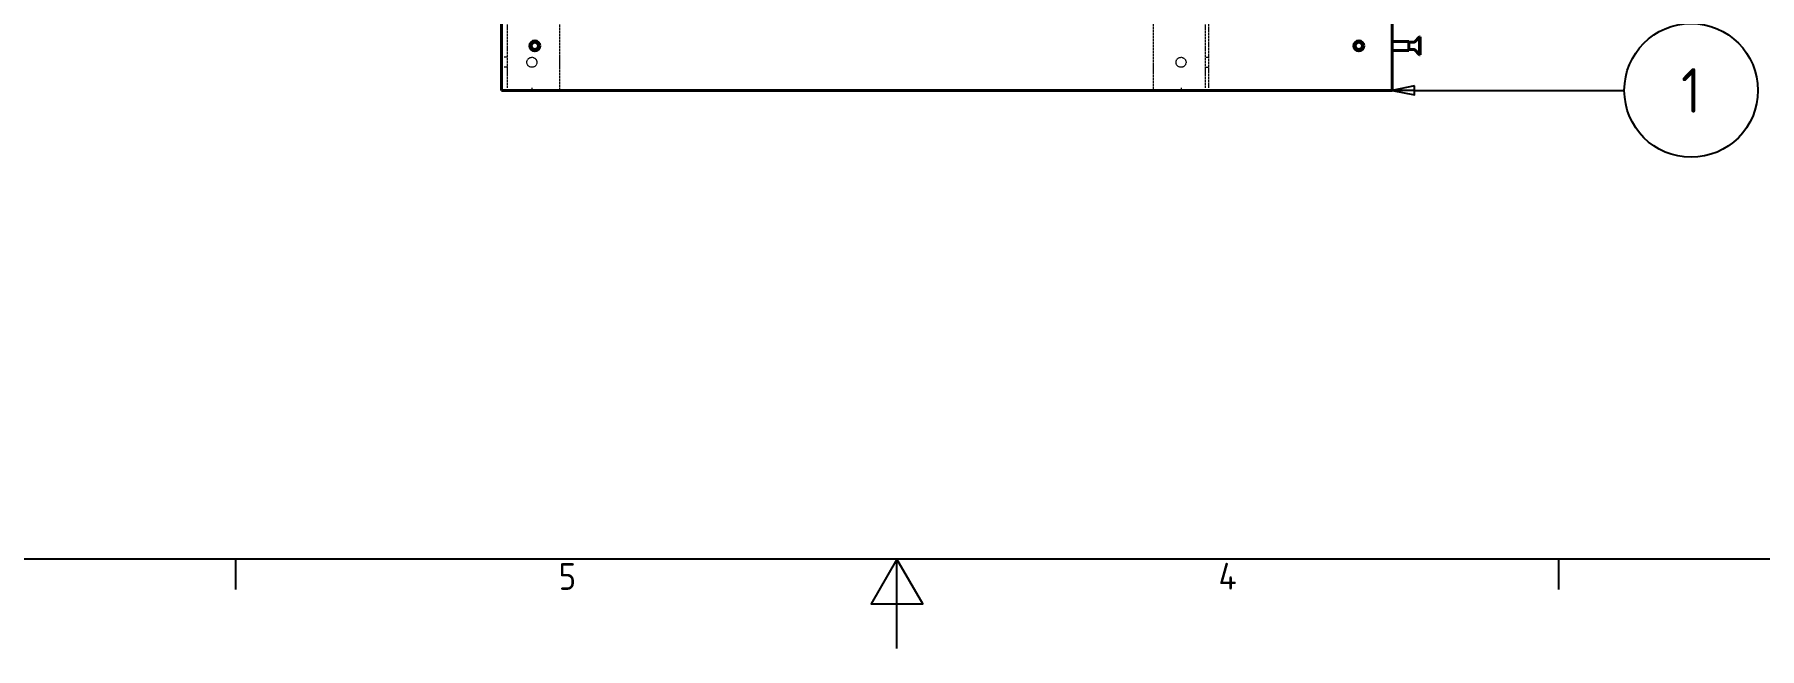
# Model space of a CAD drawing. Header units: inches. Extents: x 6934 to 18973, y 4254 to 7629.
# Drawn here: x 13410 to 14959, y 4254 to 4805 of the extents above; entities that cross this region are included whole.
import ezdxf

# ---------------------------------------------------------------- set-up
doc = ezdxf.new("R2010")
doc.units = ezdxf.units.IN
doc.header["$MEASUREMENT"] = 0
doc.linetypes.add('POWER SUPPLY CASE INLINER1$0$DASHED', pattern=[0.2067, 0.1654, -0.0413])
for name, color, linetype, lineweight, true_color in [('POWER SUPPLY CASE INLINER1$0$가려진 것(ISO)', 2, 'POWER SUPPLY CASE INLINER1$0$DASHED', 18, 0xffff00), ('POWER SUPPLY CASE INLINER1$0$가시적인 것(ISO)', 3, 'Continuous', 40, 0x00ff00), ('POWER SUPPLY CASE INLINER1$0$기호(ISO)', 5, 'Continuous', 25, 0x0000ff)]:
    doc.layers.add(name, color=color, linetype=linetype, lineweight=lineweight, true_color=true_color)
doc.layers.add('POWER SUPPLY CASE INLINER1$0$경계(ISO)', color=7, linetype='Continuous', lineweight=25)
doc.styles.add('POWER SUPPLY CASE INLINER1$0$문자 텍스트_PSTEK_POSCO', font='isocp.shx')
doc.styles.add('POWER SUPPLY CASE INLINER1$0$부품번호텍스트_PSTEK_POSCO', font='isocp.shx')

# ---------------------------------------------------------------- blocks, each defined once
blk = doc.blocks.new('POWER SUPPLY CASE INLINER1$0$경계 Default Border')
at = {"layer": 'POWER SUPPLY CASE INLINER1$0$경계(ISO)'}
for p, q in [((222.75, 10), (222.75, 6.6)), ((371.25, 10), (371.25, 6.6))]:
    blk.add_line(p, q, dxfattribs=at)
at = {"layer": 'POWER SUPPLY CASE INLINER1$0$경계(ISO)', "flags": 128}
for points in [[(10, 10), (10, 410), (584, 410), (584, 10), (10, 10)], [(297, 0), (297, 10), (294.11, 5), (299.89, 5), (297, 10)]]:
    blk.add_lwpolyline(points, dxfattribs=at)
at = {"layer": 'POWER SUPPLY CASE INLINER1$0$경계(ISO)', "color": 2, "true_color": 0xffff00, "char_height": 3, "attachment_point": 7, "style": 'POWER SUPPLY CASE INLINER1$0$문자 텍스트_PSTEK_POSCO'}
for s, insert in [('5', (259.02, 6.57)), ('4', (333.1, 6.6))]:
    blk.add_mtext(s, dxfattribs=dict(at, insert=insert))
blk = doc.blocks.new('POWER SUPPLY CASE INLINER1$0$품번기호9')
at = {"layer": 'POWER SUPPLY CASE INLINER1$0$기호(ISO)', "color": 7}
for p, q in [((355.1, 63.07), (352.6, 62.57)), ((355.1, 62.57), (352.6, 62.57)), ((352.6, 62.57), (355.1, 62.07)), ((355.1, 62.07), (355.1, 63.07)), ((355.1, 62.57), (378.65, 62.57))]:
    blk.add_line(p, q, dxfattribs=at)
at = {"layer": 'POWER SUPPLY CASE INLINER1$0$기호(ISO)', "color": 7, "flags": 128}
blk.add_lwpolyline([(355.1, 63.07), (352.6, 62.57), (355.1, 62.07), (355.1, 63.07)], dxfattribs=at)
at = {"layer": 'POWER SUPPLY CASE INLINER1$0$기호(ISO)'}
blk.add_circle((386.15, 62.57), 7.5, dxfattribs=at)
at = {"layer": 'POWER SUPPLY CASE INLINER1$0$기호(ISO)', "color": 7}
blk.add_solid([(355.1, 63.07), (352.6, 62.57), (355.1, 62.07), (355.1, 63.07)], dxfattribs=at)
at = {"layer": 'POWER SUPPLY CASE INLINER1$0$기호(ISO)', "color": 7, "insert": (386.15, 62.57), "char_height": 5, "attachment_point": 5, "style": 'POWER SUPPLY CASE INLINER1$0$부품번호텍스트_PSTEK_POSCO'}
blk.add_mtext('1', dxfattribs=at)
blk = doc.blocks.new('POWER SUPPLY CASE INLINER1')
at = {"layer": 'POWER SUPPLY CASE INLINER1$0$가려진 것(ISO)', "ltscale": 13.215807}
for p, q in [((2026.1, 502.8), (2026.1, 1398.8)), ((2653.1, 502.8), (2653.1, 1398.8))]:
    blk.add_line(p, q, dxfattribs=at)
at = {"layer": 'POWER SUPPLY CASE INLINER1$0$가려진 것(ISO)', "ltscale": 12.929942}
blk.add_line((2073.1, 500.8), (2073.1, 1398.8), dxfattribs=at)
at = {"layer": 'POWER SUPPLY CASE INLINER1$0$가려진 것(ISO)', "ltscale": 13.112804}
blk.add_line((2606.1, 565.9), (2606.1, 500.8), dxfattribs=at)
at = {"layer": 'POWER SUPPLY CASE INLINER1$0$가려진 것(ISO)', "ltscale": 12.709643}
blk.add_line((2656.1, 502.8), (2656.1, 565.9), dxfattribs=at)
at = {"layer": 'POWER SUPPLY CASE INLINER1$0$가려진 것(ISO)', "ltscale": 0.714161}
for p, q in [((2026.1, 530.3), (2023.1, 530.3)), ((2653.1, 530.3), (2656.1, 530.3)), ((2026.1, 521.3), (2023.1, 521.3)), ((2653.1, 521.3), (2656.1, 521.3))]:
    blk.add_line(p, q, dxfattribs=at)
at = {"layer": 'POWER SUPPLY CASE INLINER1$0$가려진 것(ISO)', "ltscale": 0.476074}
for p, q in [((2048.1, 502.8), (2048.1, 500.8)), ((2631.1, 502.8), (2631.1, 500.8))]:
    blk.add_line(p, q, dxfattribs=at)
at = {"layer": 'POWER SUPPLY CASE INLINER1$0$가려진 것(ISO)', "ltscale": 5.952077}
for p, q in [((2073.1, 500.8), (2048.1, 500.8)), ((2631.1, 500.8), (2606.1, 500.8))]:
    blk.add_line(p, q, dxfattribs=at)
at = {"layer": 'POWER SUPPLY CASE INLINER1$0$가려진 것(ISO)', "ltscale": 6.731654}
for centre in [(2048.1, 525.8), (2631.1, 525.8)]:
    blk.add_circle(centre, 4.5, dxfattribs=at)
at = {"layer": 'POWER SUPPLY CASE INLINER1$0$가시적인 것(ISO)'}
for p, q in [((2020.8, 500.5), (2020.8, 1400.5)), ((2820.8, 500.5), (2820.8, 1400.5)), ((2820.8, 544.5), (2835.8, 544.5)), ((2835.8, 536.5), (2835.8, 544.5)), ((2835.8, 543.9), (2840.4, 543.9)), ((2841, 544.1), (2845.4, 548.5)), ((2845.4, 548.5), (2845.4, 532.5)), ((2845.8, 548.5), (2845.4, 548.5)), ((2845.8, 548.5), (2845.8, 532.5)), ((2820.8, 536.5), (2835.8, 536.5)), ((2835.8, 537.2), (2840.4, 537.2)), ((2841, 537), (2845.4, 532.5)), ((2845.8, 532.5), (2845.4, 532.5)), ((2020.8, 500.5), (2820.8, 500.5))]:
    blk.add_line(p, q, dxfattribs=at)
for centre, radius in [((2050.8, 540.5), 4.5), ((2050.8, 540.5), 3.32), ((2790.8, 540.5), 4.5), ((2790.8, 540.5), 3.32)]:
    blk.add_circle(centre, radius, dxfattribs=at)
for centre, start, end in [((2840.4, 544.7), 270, 315), ((2840.4, 536.4), 45, 90)]:
    blk.add_arc(centre, 0.8, start, end, dxfattribs=at)
at = {"xscale": 8, "yscale": 8, "zscale": 8}
blk.add_blockref('POWER SUPPLY CASE INLINER1$0$경계 Default Border', (0, 0), dxfattribs=at)
at = {"layer": 'POWER SUPPLY CASE INLINER1$0$기호(ISO)', "xscale": 8, "yscale": 8, "zscale": 8}
blk.add_blockref('POWER SUPPLY CASE INLINER1$0$품번기호9', (0, 0), dxfattribs=at)

msp = doc.modelspace()

# ---------------------------------------------------------------- block references
msp.add_blockref('POWER SUPPLY CASE INLINER1', (11808.399, 4254.001))

doc.saveas('drawing.dxf')
